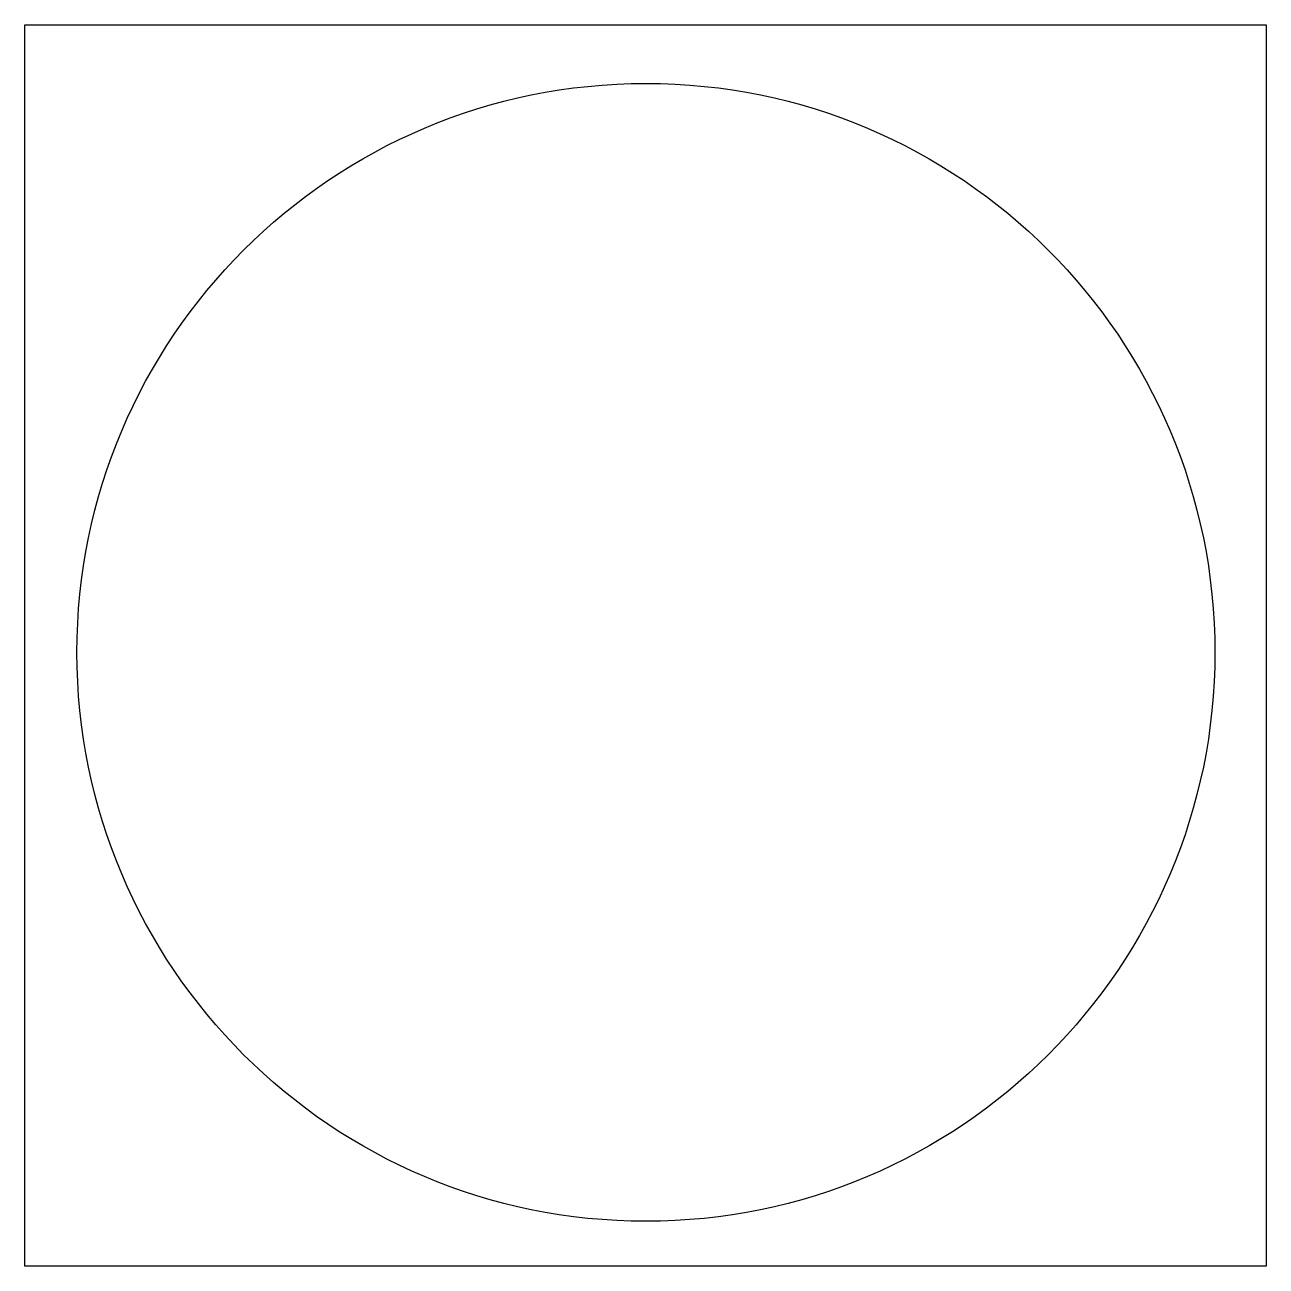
# Model space of a CAD drawing. Header units: millimetres. Extents: x 1 to 121, y 3 to 123.
import ezdxf

# ---------------------------------------------------------------- set-up
doc = ezdxf.new("R2010")
doc.units = ezdxf.units.MM

msp = doc.modelspace()

# ---------------------------------------------------------------- linework, layer by layer
at = {"color": 1}
msp.add_lwpolyline([(1.23, 122.51), (121.23, 122.51), (121.23, 2.51), (1.23, 2.51)], close=True, dxfattribs=at)
msp.add_circle((61.27, 61.85), 55, dxfattribs=at)

doc.saveas('drawing.dxf')
